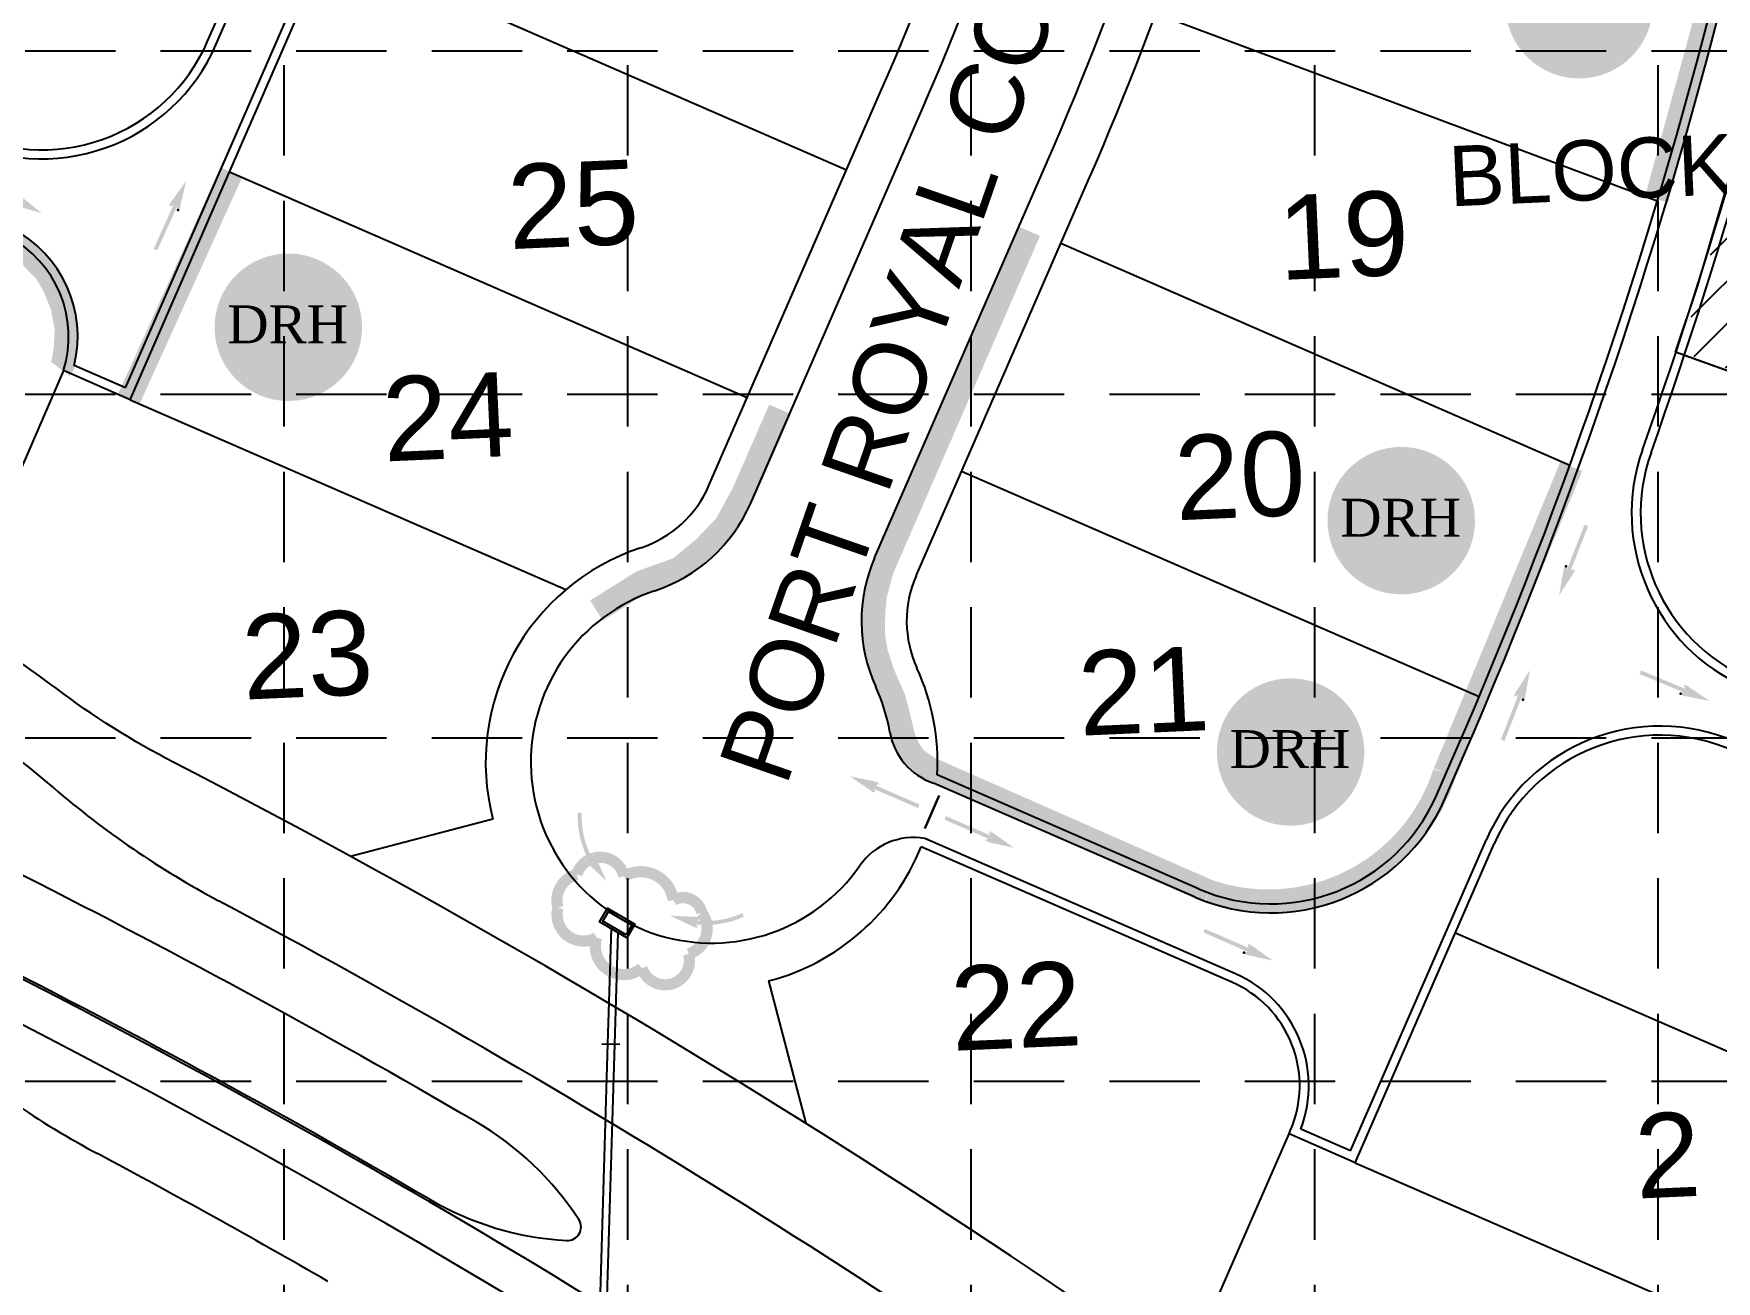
# Model space of a CAD drawing. Header units: feet. Extents: x 6037 to 11520, y 4436 to 7866.
# Drawn here: x 9571.4 to 9990.4, y 5245.9 to 5556.6 of the extents above; entities that cross this region are included whole.
import ezdxf
from ezdxf.enums import TextEntityAlignment as Align

# ---------------------------------------------------------------- set-up
doc = ezdxf.new("R2010")
doc.units = ezdxf.units.FT
doc.header["$LTSCALE"] = 0.4
doc.header["$MEASUREMENT"] = 0
doc.linetypes.add('DASHED2', pattern=[0.375, 0.25, -0.125])
doc.linetypes.add('HIDDEN', pattern=[0.375, 0.25, -0.125])
for name, color, linetype in [('1 BLOCK NUMBER', 7, 'Continuous'), ('1 DR HORTON LOT', 7, 'Continuous'), ('1 EROSION BLANKET', 84, 'Continuous'), ('1 LOT NUMBER', 7, 'Continuous'), ('1 SODDED LOT', 2, 'Continuous'), ('1 STREET NAMES', 7, 'Continuous'), ('BASE', 7, 'Continuous'), ('grid', 254, 'HIDDEN'), ('LOTLINE', 7, 'Continuous'), ('PAVING', 7, 'Continuous'), ('ROW', 7, 'Continuous'), ('STORM', 7, 'Continuous'), ('STORM INLET', 7, 'Continuous')]:
    doc.layers.add(name, color=color, linetype=linetype)
doc.styles.add('DRHorton', font='dutcheb.ttf')
doc.styles.get("Standard").update_dxf_attribs({"font": 'ARIAL.TTF'})

# ---------------------------------------------------------------- blocks, each defined once
blk = doc.blocks.new('DRHorton')
h = blk.add_hatch(color=1)
h.paths.add_polyline_path([(78.69822540696084, 25.78470422915278, 1), (40.43404856909645, 25.78470422915278, 1)])
h.paths.add_polyline_path([(42.32948281545312, 17.90510793809595), (76.50029822822269, 17.90510793809595), (76.50029822822269, 34.86907338622756), (42.32948281545312, 34.86907338622756)], flags=24)
at = {"layer": 'BASE', "color": 176, "style": 'DRHorton'}
blk.add_text('DRH', height=9.814143575853077, dxfattribs=at).set_placement((59.39083912051757, 21.64263810623019), align=Align.CENTER)

msp = doc.modelspace()

# ---------------------------------------------------------------- hatches: boundary and pattern name
at = {"layer": '1 SODDED LOT'}
h = msp.add_hatch(dxfattribs=at)
h.set_pattern_fill('ANSI31', color=256, scale=60, style=0)
h.set_pattern_definition([(45, (1.04041867561682, 0.2034553309040348), (-5.303300858899106, 5.303300858899107), [])])
h.paths.add_polyline_path([(9008.52785893801, 6974.600619823215), (9134.418570892318, 6967.015358127732), (9133.465510819353, 6956.59934032041), (9131.535943549885, 6937.326483412042), (9130.687769981838, 6928.961664307586), (9129.740950700072, 6922.289191145943), (8995.12436154732, 6930.230222989583), (8990.645975670337, 6930.544258086578), (8994.46781265055, 6960.202115018357), (8995.628761720915, 6975.461403256948)])
h.paths.add_polyline_path([(9433.1731937739, 6958.757999193282), (9434.564522240134, 6821.064969304913), (9481.586926319183, 6807.52101882167), (9503.83446381338, 6801.003067570658), (9527.201899513193, 6795.297600176373), (9525.520212348876, 6937.371109410111), (9495.09277857308, 6947.162203523665), (9463.792046157118, 6959.091057040347), (9432.98126000683, 6970.835193424726)])
h.paths.add_polyline_path([(10047.3273361699, 5834.321964732684), (10182.00599470116, 5824.909856188971), (10185.53501493582, 5875.243845239642), (10048.62104924172, 5885.030874458242), (10045.0653290183, 5834.515466510275)])
h.paths.add_polyline_path([(10015.60524731607, 5592.875350085265), (10151.5557614311, 5562.680375982402), (10159.65382092244, 5603.991631898768), (10164.04499762996, 5630.246317245646), (10025.39195598644, 5652.241352050081), (10020.74199250802, 5627.800089016223), (10017.92041894364, 5612.956657899565), (10013.46689319952, 5593.464240761266)])
h.paths.add_polyline_path([(10001.0218576987, 5534.402171551361), (10134.33472496356, 5496.274015883329), (10117.37028215871, 5440.956513532375), (10113.16550493173, 5430.261631153378), (9981.248396506102, 5477.529890802815), (9986.705850658998, 5493.879209773011), (9998.81017428557, 5534.751608768869)])
h.paths.add_polyline_path([(8799.811367951577, 5797.585792012958), (8937.90831683025, 5755.169946811931), (8938.904090997696, 5756.449238733265), (8958.34353739152, 5776.678823374001), (8971.054306959102, 5789.676440794647), (8987.334043712557, 5807.761877199318), (8991.834919988014, 5813.311904288241), (8833.378331828279, 5856.267757607255), (8823.88221735754, 5843.496568411951), (8818.253376948225, 5836.239908352558), (8806.071013993966, 5822.017903043634), (8789.546429217875, 5805.988009748224)])
h.paths.add_polyline_path([(9300.855232264503, 5666.120061407158), (9335.757725457825, 5647.90570633985), (9418.13697882342, 5605.292278494195), (9427.474541872465, 5598.815854657276), (9416.169878493673, 5581.977829897578), (9407.867536122483, 5566.519481596742), (9399.603212533528, 5547.977890506384), (9398.582592952063, 5545.681376590807), (9270.58705641506, 5612.104355641559), (9260.788528510411, 5617.662520506434), (9264.348311135649, 5619.478897654686), (9272.035950292568, 5625.268601811252), (9278.977667712714, 5632.542671440398), (9285.485473518353, 5642.039096606802), (9296.987369449194, 5660.595222292092), (9299.409929785703, 5664.20188619209)])
h.paths.add_polyline_path([(9340.083506327372, 5715.391747261171), (9464.444091086652, 5650.81232984282), (9471.895389714597, 5665.112606341268), (9485.44507469536, 5691.047067409243), (9497.796262826634, 5716.363520695106), (9366.293710731488, 5768.240021584128), (9363.203783145542, 5761.051314749066), (9353.391772776888, 5741.520237185453), (9342.125481432662, 5722.468473826923), (9338.294872019536, 5716.715465529542)])
h.paths.add_polyline_path([(9575.043716532922, 5805.498601187099), (9699.561748800357, 5777.936329375018), (9697.430077040424, 5767.000516119912), (9689.854183371206, 5736.05648329931), (9681.146351479389, 5706.875880173991), (9670.600194451696, 5677.083154978905), (9660.319432957289, 5651.858948454616), (9651.878571515403, 5632.229914109992), (9534.787198525753, 5688.630507322773), (9524.715842070002, 5694.729814323483), (9530.18092058573, 5705.703313706877), (9536.329439332001, 5720.392670131208), (9540.471632020823, 5730.382848265133), (9548.043949010183, 5751.388452498603), (9553.091556863686, 5767.164685168278), (9557.735161800128, 5782.43849202972), (9563.94860538126, 5808.532298577193)])
h.paths.add_polyline_path([(9726.835890353153, 5864.795196468092), (9850.234421823849, 5856.108412127756), (9861.561354818403, 5855.026511186064), (9857.071458802935, 5792.935879610539), (9720.090404603447, 5803.398072707916), (9717.861205762181, 5803.506411342452), (9721.18795959906, 5826.204409434984), (9724.624972320069, 5864.880159960117)])
h.paths.add_polyline_path([(8953.396488701865, 6034.436575728772), (8960.948788059075, 6160.207292668181), (8982.89850439968, 6158.851143086611), (9005.641581321479, 6157.497221610529), (8997.658711528067, 6020.481024683542), (8952.70696958744, 6023.215365320315)])
h.paths.add_polyline_path([(8959.677006069538, 6176.026929471624), (8967.869531122007, 6310.865716301068), (8926.314604730775, 6313.257304036793), (8921.038545650377, 6312.91792124512), (8915.321333282665, 6310.923231769586), (8910.328185163682, 6307.596997705334), (8906.696795346972, 6303.250219453708), (8904.098874665306, 6297.978617704197), (8902.957177847036, 6292.106146216929), (8897.01413420723, 6193.566831417818), (8897.649561558312, 6188.067220206814), (8900.027553225596, 6183.127294719245), (8903.85932542765, 6179.296031397336), (8908.928408079171, 6176.896713173755), (8959.513141144018, 6173.84029549653)])
h.paths.add_polyline_path([(9499.022401671102, 6148.720666181383), (9507.232030023983, 6283.660731984966), (9518.731880035068, 6282.102623408206), (9550.353748258536, 6277.756428137587), (9556.246394565644, 6276.32490629944), (9561.301096903482, 6273.542888996872), (9565.544952669696, 6269.549373276477), (9568.5620661187, 6264.638445104401), (9570.232920211502, 6259.154286883066), (9570.429034131166, 6253.334179867759), (9561.803833847347, 6154.723118474762), (9560.554130128561, 6149.131587929873), (9557.70625398429, 6144.742467687955), (9553.748208792387, 6141.559151816509), (9549.066128789445, 6139.726331409485), (9511.309415628724, 6144.430868333518), (9504.230665741447, 6145.248878530734), (9499.0299524397, 6146.066880741908)])
h.paths.add_polyline_path([(9616.395478676697, 6639.762181060349), (9623.903753962028, 6765.681126909945), (9637.724000791432, 6764.227715332945), (9667.988717711787, 6762.454814192832), (9672.713026087253, 6762.181060687508), (9683.29277152418, 6762.04421188599), (9705.813593853747, 6761.748584613895), (9712.070384439785, 6761.792308189311), (9713.53093564425, 6624.565479426421), (9675.56196198852, 6624.816736253764), (9645.765127781933, 6626.198656790195), (9637.6924435831, 6626.584150983594), (9624.41907552022, 6627.755240033091), (9615.704737897957, 6628.437806972035)])
h.paths.add_polyline_path([(9758.380955632101, 6636.240832038189), (9757.19234984791, 6762.26737382049), (9892.087566777549, 6763.63368164643), (9893.75491778472, 6626.412483042568), (9758.461482444955, 6625.117889866349)])
h.paths.add_polyline_path([(10276.02367602393, 6641.944933819435), (10402.09790256472, 6638.450968932453), (10399.40754752284, 6548.360901665066), (10262.18803328039, 6552.341895272904), (10264.76680474189, 6642.368737052335)])
h.paths.add_polyline_path([(10162.1803404765, 6764.127466558117), (10163.54995864316, 6629.10197407212), (10208.4286215076, 6629.06190011752), (10214.14075587304, 6629.696095605088), (10219.62208399604, 6631.800481342156), (10224.3360303031, 6635.278362342218), (10227.98815897547, 6639.81855452498), (10230.35222661333, 6645.119896291815), (10231.27576067888, 6650.885370799466), (10234.08988650659, 6750.487483929786), (10233.43931346177, 6755.782468807847), (10231.27988195609, 6760.361848494638), (10227.77199798596, 6764.093741506249), (10223.31816314606, 6766.554216833121), (10162.12384954107, 6766.380760018872)])
h.paths.add_polyline_path([(9983.410065276561, 6638.559890547993), (9982.19168326455, 6764.516091279655), (10071.97360418704, 6765.471828742917), (10073.52614818631, 6628.214517260876), (9983.461478209718, 6627.245459080939)])
h.paths.add_polyline_path([(10282.42513815878, 6866.900006089432), (10408.37496100331, 6863.349843430724), (10409.71776143043, 6910.830244277846), (10272.53951883544, 6914.573205942519), (10271.1489704681, 6867.181274459499)])
h.paths.add_polyline_path([(10068.44196399759, 6781.192630300819), (10067.14167160109, 6916.189604633792), (10159.96062057281, 6917.117327064625), (10161.90545128679, 6779.884788282297), (10068.46355654639, 6778.918796742171)])
h.paths.add_polyline_path([(9787.00798002233, 6902.092005874241), (9788.347586459617, 6776.068011639072), (9813.48715663959, 6776.3278774188), (9835.00284361491, 6776.551941775953), (9833.504715193625, 6913.820098301907), (9786.811130160308, 6913.377839327859)])
h.paths.add_polyline_path([(9951.869916092566, 7083.820705666572), (9953.275212744766, 6948.731540474313), (9998.333224761946, 6949.29293521056), (10043.36369781607, 6949.76746577698), (10041.76400934933, 7087.021111666125), (9951.842259378738, 7086.057651701049)])
h.paths.add_polyline_path([(9562.977603033594, 6974.310407087038), (9561.110723334214, 7137.787704567065), (9567.671428676573, 7130.993875523778), (9580.62062884943, 7117.517494934889), (9591.808071329377, 7108.249310825173), (9604.221564340713, 7100.069847736311), (9606.756988797306, 7098.829168324042), (9608.197360462304, 6953.736240741826), (9598.739779933452, 6955.010780968661), (9584.783707582383, 6957.880724584531), (9567.748437684955, 6961.388241783381), (9562.914782993883, 6962.642784963124)])
h.paths.add_polyline_path([(9435.728694738029, 7364.000330754327), (9435.706116026473, 7375.289462442948), (9481.864877029098, 7375.758211115561), (9483.65415896621, 7182.9792900423), (9466.875041166046, 7186.544993537127), (9459.142627276042, 7188.216232373126), (9453.84694797237, 7189.212483023251), (9448.23953820453, 7190.291988152594), (9442.197672224838, 7191.416933856202), (9437.34298430116, 7192.325010625751)])
h.paths.add_polyline_path([(9064.850293005826, 7234.565889650748), (9063.17718692941, 7371.018064433943), (9157.638597337744, 7372.069426754195), (9159.435724420397, 7227.990670498495), (9159.436165985811, 7227.961066243872), (9153.615774499453, 7228.317347498663), (9137.73510984926, 7229.30213817971), (9129.678380880761, 7229.812030936439), (9109.822391112088, 7230.723557675774), (9073.882086723806, 7232.014061998912), (9064.893949106527, 7232.313849998456)])
h.paths.add_polyline_path([(9061.32745468698, 7539.736976078882), (9061.32745468698, 7541.97964810488), (9107.394075706336, 7542.517332284888), (9109.05514176577, 7405.245334473131), (9062.735636233221, 7404.723039394461)])
at = {"layer": 'PAVING'}
h = msp.add_hatch(color=256, dxfattribs=at)
edge = h.paths.add_edge_path()
edge.add_line((9566.30238565866, 5514.384126393752), (9567.101869259363, 5514.599559508396))
edge.add_line((9567.10186925936, 5514.599559508396), (9556.56670898376, 5520.153084148465))
edge.add_line((9556.566708983759, 5520.153084148466), (9557.016769308719, 5521.009556373009))
edge.add_line((9557.01676930872, 5521.009556373008), (9567.551919616244, 5515.456256554907))
edge.add_line((9567.551919616246, 5515.456256554907), (9567.32404130332, 5516.348447631281))
edge.add_line((9567.324041303318, 5516.348447631281), (9567.323393362927, 5516.351109824776))
edge.add_ellipse((9567.88407306574, 5516.106487084937), major_axis=(-0.5574103775785713, 0.2938448993536861), ratio=0.2857142857142853, start_angle=-125.83152777777792, end_angle=14.496719444444523, ccw=False)
edge.add_line((9568.278449651343, 5516.06358796817), (9568.27665937791, 5516.061911786658))
edge.add_line((9568.276659377912, 5516.061911786658), (9573.3612531285, 5511.881976764112))
edge.add_line((9573.361253128502, 5511.881976764112), (9567.057277575252, 5513.758474281002))
edge.add_line((9567.057277575248, 5513.758474281002), (9567.058496172303, 5513.759250117695))
edge.add_ellipse((9566.809959663122, 5514.057535661125), major_axis=(-0.5574103775785713, 0.2938448993536861), ratio=0.2857142857142855, start_angle=-17.182672222222322, end_angle=124.7269333333333, ccw=False)
edge.add_line((9566.3022298817, 5514.385314084292), (9566.302385658659, 5514.384126393751))
edge.add_line((9566.30238565866, 5514.384126393752), (9566.30238565866, 5514.384126393752))
edge.add_line((9566.30238565866, 5514.384126393752), (9566.30238565866, 5514.384126393752))
at = {"layer": 'PAVING', "linetype": 'Continuous', "lineweight": 30}
h = msp.add_hatch(color=256, dxfattribs=at)
edge = h.paths.add_edge_path()
edge.add_line((9605.271291631043, 5513.627763198157), (9606.148036313227, 5513.910100580676))
edge.add_line((9606.148036313225, 5513.910100580676), (9601.26910938488, 5503.046051301546))
edge.add_line((9601.269109384877, 5503.046051301546), (9602.153509394688, 5502.653633044954))
edge.add_line((9602.15350939469, 5502.653633044954), (9607.030651475154, 5513.513422251463))
edge.add_line((9607.030651475156, 5513.513422251464), (9607.296899918638, 5512.732885426492))
edge.add_line((9607.296899918636, 5512.732885426491), (9607.297858622938, 5512.731225177086))
edge.add_ellipse((9607.593017173129, 5513.25858617112), major_axis=(-0.2581641998726211, -0.5748063662259638), ratio=0.2857142857142857, start_angle=342.8173277777778, end_angle=484.7269333333335)
edge.add_line((9607.875061595294, 5513.525411188902), (9607.874388243483, 5513.524291839384))
edge.add_line((9607.87438824348, 5513.524291839384), (9609.35079455731, 5519.931705792825))
edge.add_line((9609.350794557311, 5519.931705792825), (9605.499257809868, 5514.596001326551))
edge.add_line((9605.499257809875, 5514.59600132655), (9605.49848148155, 5514.597850316388))
edge.add_ellipse((9605.480499600717, 5514.201555147178), major_axis=(-0.2581641998726211, -0.5748063662259638), ratio=0.2857142857142857, start_angle=234.1684722222222, end_angle=374.4967194444445)
edge.add_line((9605.27166574117, 5513.626585239867), (9605.271291631041, 5513.627763198157))
edge.add_line((9605.271291631043, 5513.627763198157), (9605.271291631043, 5513.627763198157))
h = msp.add_hatch(color=256, dxfattribs=at)
edge = h.paths.add_edge_path()
edge.add_line((9954.98863460577, 5423.20274087393), (9954.126791325605, 5422.877719511101))
edge.add_line((9954.126791325605, 5422.877719511099), (9958.465523598454, 5433.968418132655))
edge.add_line((9958.465523598456, 5433.968418132655), (9957.562771392111, 5434.316969853481))
edge.add_line((9957.562771392113, 5434.316969853482), (9953.225739083853, 5423.230440224323))
edge.add_line((9953.225739083846, 5423.230440224322), (9952.921332472399, 5423.997114578239))
edge.add_line((9952.921332472402, 5423.997114578241), (9952.920563308737, 5423.998522041976))
edge.add_ellipse((9952.651705639773, 5423.457279161873), major_axis=(0.2295740288771968, 0.5868108737598821), ratio=0.285714285714286, start_angle=342.8173277777778, end_angle=484.7269333333335)
edge.add_line((9952.383129143733, 5423.176901989349), (9952.383501153354, 5423.177872787865))
edge.add_line((9952.383501153356, 5423.177872787865), (9951.224280221606, 5416.70583636948))
edge.add_line((9951.224280221606, 5416.70583636948), (9954.808713580018, 5422.224542804247))
edge.add_line((9954.808713580018, 5422.224542804248), (9954.809590720286, 5422.222677145434))
edge.add_ellipse((9954.808055073581, 5422.619377157958), major_axis=(0.2295740288771968, 0.5868108737598821), ratio=0.2857142857142857, start_angle=234.1684722222222, end_angle=374.4967194444445)
edge.add_line((9954.988350438667, 5423.203924566619), (9954.988634605774, 5423.20274087393))
edge.add_line((9954.98863460577, 5423.20274087393), (9954.98863460577, 5423.20274087393))
h = msp.add_hatch(color=256, dxfattribs=at)
edge = h.paths.add_edge_path()
edge.add_line((9940.203086743508, 5391.572858013954), (9941.064842420288, 5391.897827229423))
edge.add_line((9941.064842420285, 5391.897827229423), (9936.726020878781, 5380.807072491121))
edge.add_line((9936.72602087878, 5380.807072491121), (9937.628891992263, 5380.458748673176))
edge.add_line((9937.628891992264, 5380.458748673177), (9941.965869561516, 5391.545366903333))
edge.add_line((9941.965869561518, 5391.545366903333), (9942.270180370897, 5390.778657714928))
edge.add_line((9942.270180370895, 5390.778657714928), (9942.271190953652, 5390.777155062285))
edge.add_ellipse((9942.540052324099, 5391.318396033682), major_axis=(-0.2295780484194746, -0.5868092310047344), ratio=0.2857142857142856, start_angle=342.8173277777778, end_angle=484.7269333333335)
edge.add_line((9942.80863072418, 5391.598771326505), (9942.80795681443, 5391.597570504281))
edge.add_line((9942.80795681443, 5391.597570504283), (9943.967413476994, 5398.069788510242))
edge.add_line((9943.96741347699, 5398.069788510241), (9940.382947805307, 5392.551157008318))
edge.add_line((9940.38294780531, 5392.551157008319), (9940.382175958755, 5392.553012750391))
edge.add_ellipse((9940.383708871874, 5392.156312768452), major_axis=(-0.2295780484194746, -0.5868092310047344), ratio=0.2857142857142855, start_angle=234.1684722222222, end_angle=374.4967194444445)
edge.add_line((9940.203409497732, 5391.571766662762), (9940.203086743504, 5391.572858013955))
edge.add_line((9940.203086743508, 5391.572858013954), (9940.203086743508, 5391.572858013954))
h = msp.add_hatch(color=256, dxfattribs=at)
edge = h.paths.add_edge_path()
edge.add_line((9982.31178595388, 5394.32843037223), (9982.617807171366, 5393.459731719463))
edge.add_line((9982.61780717137, 5393.459731719463), (9971.624826300851, 5398.040678704823))
edge.add_line((9971.624826300851, 5398.040678704825), (9971.256728179984, 5397.145680849243))
edge.add_line((9971.25672817998, 5397.145680849242), (9982.245533574634, 5392.566616626719))
edge.add_line((9982.24553357464, 5392.56661662672), (9981.4724117386, 5392.279156584178))
edge.add_line((9981.4724117386, 5392.279156584178), (9981.470854884647, 5392.278173905781))
edge.add_ellipse((9982.00607041454, 5391.997509353591), major_axis=(-0.5816342024603463, 0.2423898504369168), ratio=0.2857142857142858, start_angle=342.8173277777778, end_angle=484.7269333333335)
edge.add_line((9982.280489179335, 5391.722847715982), (9982.279400524445, 5391.723409047614))
edge.add_line((9982.279400524445, 5391.723409047614), (9988.724581357115, 5390.422494325401))
edge.add_line((9988.724581357112, 5390.422494325401), (9983.285940590724, 5394.127139153722))
edge.add_line((9983.285940590727, 5394.12713915372), (9983.287706133779, 5394.127795524691))
edge.add_ellipse((9982.89106790119, 5394.134961436547), major_axis=(-0.5816342024603463, 0.2423898504369168), ratio=0.2857142857142856, start_angle=234.1684722222222, end_angle=374.4967194444445)
edge.add_line((9982.31061574454, 5394.328034835027), (9982.311785953883, 5394.32843037223))
edge.add_line((9982.31178595388, 5394.32843037223), (9982.31178595388, 5394.32843037223))
h = msp.add_hatch(color=256, dxfattribs=at)
edge = h.paths.add_edge_path()
edge.add_line((9780.984490471985, 5367.745168406092), (9780.6523809431, 5368.503774514374))
edge.add_line((9780.652380943102, 5368.503774514374), (9791.57624796742, 5363.760300622336))
edge.add_line((9791.57624796742, 5363.760300622335), (9791.963006975275, 5364.647305275876))
edge.add_line((9791.963006975275, 5364.647305275876), (9781.039139950955, 5369.390779167913))
edge.add_line((9781.039139950954, 5369.390779167913), (9781.877817445347, 5369.771379028884))
edge.add_line((9781.877817445347, 5369.771379028883), (9781.880174849868, 5369.772418187088))
edge.add_ellipse((9781.3385344337, 5370.056720268626), major_axis=(0.5779910140218224, -0.2509532658055856), ratio=0.2857142857142856, start_angle=345.5032805555555, end_angle=485.8315277777779)
edge.add_line((9781.058307193109, 5370.337515423716), (9781.058095559645, 5370.335024950834))
edge.add_line((9781.058095559645, 5370.335024950833), (9774.615689212013, 5371.68581351697))
edge.add_line((9774.615689212013, 5371.685813516971), (9780.024671133844, 5367.942630975408))
edge.add_line((9780.024671133842, 5367.942630975407), (9780.024116688508, 5367.944043171488))
edge.add_ellipse((9780.412307778024, 5367.936808543777), major_axis=(0.5779910140218224, -0.2509532658055856), ratio=0.2857142857142857, start_angle=235.2730666666667, end_angle=377.1826722222223)
edge.add_line((9780.98568357934, 5367.745841488759), (9780.984490471987, 5367.745168406092))
edge.add_line((9780.984490471985, 5367.745168406092), (9780.984490471985, 5367.745168406092))
edge.add_line((9780.984490471985, 5367.745168406092), (9780.984490471985, 5367.745168406092))
h = msp.add_hatch(color=256, dxfattribs=at)
edge = h.paths.add_edge_path()
edge.add_line((9711.265007710359, 5351.62335216086), (9714.010597580285, 5345.641784303926))
edge.add_line((9714.010597580289, 5345.641784303926), (9709.166690023472, 5350.083560071108))
edge.add_line((9709.16669002347, 5350.083560071109), (9709.165818786541, 5350.082896270207))
edge.add_ellipse((9709.072758583667, 5350.459837194569), major_axis=(-0.3727729313092704, 0.5080270618693016), ratio=0.2857142857142864, start_angle=-17.182672222222322, end_angle=124.7269333333333, ccw=False)
edge.add_line((9708.75950360904, 5350.976653938208), (9708.761847997948, 5350.978717658468))
edge.add_line((9708.761847997948, 5350.978717658468), (9709.570727484464, 5350.827274528171))
edge.add_line((9709.570727484466, 5350.827274528171), (9709.558491054244, 5350.826816288851))
edge.add_arc((9729.850285377943, 5361.629456012083), 22.98812610599941, 177.621002256874, 208.0292717013185, ccw=False)
edge.add_line((9706.881972453628, 5362.583679076966), (9707.848822597027, 5362.543511236847))
edge.add_arc((9729.850285377943, 5361.629456012083), 22.02044189399945, 177.6210022568741, 207.6968078124297)
edge.add_line((9710.352956227061, 5351.394515016205), (9710.35343210435, 5351.395740702819))
edge.add_line((9710.353432104352, 5351.395740702819), (9710.537031736621, 5352.29479992162))
edge.add_line((9710.537031736621, 5352.294799921622), (9710.537537707294, 5352.29791185785))
edge.add_ellipse((9710.934777043505, 5351.832720581319), major_axis=(-0.3727729313092704, 0.5080270618693016), ratio=0.2857142857142861, start_angle=-125.83152777777792, end_angle=14.496719444444523, ccw=False)
edge.add_line((9711.27067935167, 5351.621668869042), (9711.2663512889, 5351.622273749385))
h = msp.add_hatch(color=256, dxfattribs=at)
edge = h.paths.add_edge_path()
edge.add_line((9808.304988672038, 5355.832731590285), (9809.086832452, 5356.105613322185))
edge.add_line((9809.086832452, 5356.105613322185), (9798.177384956807, 5360.882051916302))
edge.add_line((9798.177384956807, 5360.882051916301), (9798.564143964662, 5361.769056569841))
edge.add_line((9798.564143964662, 5361.769056569841), (9809.473591459855, 5356.992617975725))
edge.add_line((9809.473591459855, 5356.992617975725), (9809.18177459685, 5357.866205691111))
edge.add_line((9809.181774596847, 5357.866205691112), (9809.180912740983, 5357.868620219457))
edge.add_ellipse((9809.757822574871, 5357.66520670574), major_axis=(-0.5772105535750118, 0.2527432110860581), ratio=0.2857142857142857, start_angle=-125.83152777777792, end_angle=14.496719444444523, ccw=False)
edge.add_line((9810.154269444041, 5357.650955200013), (9810.152603066777, 5357.649070119318))
edge.add_line((9810.15260306678, 5357.649070119318), (9815.526434281339, 5353.847675199313))
edge.add_line((9815.526434281343, 5353.847675199313), (9809.102862414395, 5355.263949590008))
edge.add_line((9809.102862414393, 5355.263949590008), (9809.10424407078, 5355.264387342409))
edge.add_ellipse((9808.834776502958, 5355.54390816759), major_axis=(-0.5772105535750118, 0.2527432110860581), ratio=0.2857142857142859, start_angle=-17.182672222222322, end_angle=124.7269333333333, ccw=False)
edge.add_line((9808.30466106478, 5355.834090606481), (9808.304988672038, 5355.832731590285))
edge.add_line((9808.304988672038, 5355.832731590285), (9808.304988672038, 5355.832731590285))
edge.add_line((9808.304988672038, 5355.832731590285), (9808.304988672038, 5355.832731590285))
h = msp.add_hatch(color=256, dxfattribs=at)
edge = h.paths.add_edge_path()
edge.add_line((9736.402928891168, 5336.657330643912), (9729.828734234718, 5336.969328276931))
edge.add_line((9729.82873423472, 5336.969328276932), (9735.75863070709, 5334.135768063036))
edge.add_line((9735.758630707094, 5334.135768063037), (9735.758378610639, 5334.134692908203))
edge.add_ellipse((9736.142790669019, 5334.189209246917), major_axis=(0.6105139833450938, -0.1559609888676279), ratio=0.2857142857142861, start_angle=235.2730666666667, end_angle=377.1826722222223)
edge.add_line((9736.739219998806, 5334.091739866057), (9736.740236870335, 5334.094703581802))
edge.add_line((9736.740236870337, 5334.094703581804), (9736.29758099018, 5334.788488117944))
edge.add_line((9736.29758099018, 5334.788488117942), (9736.301707381628, 5334.776878513659))
edge.add_arc((9738.740344754326, 5357.63529030516), 22.98812610599942, 263.9104636992806, 294.3187331437251)
edge.add_line((9748.20713786582, 5336.686930741011), (9747.80863374312, 5337.568751087727))
edge.add_arc((9738.740344754326, 5357.63529030516), 22.02044189399945, 264.24292758816944, 294.318733143725, ccw=False)
edge.add_line((9736.5314549237, 5335.725916354196), (9736.532486446564, 5335.726878033485))
edge.add_line((9736.532486446564, 5335.726878033484), (9737.297795770444, 5336.232963256709))
edge.add_line((9737.297795770446, 5336.232963256709), (9737.300459987957, 5336.234667167542))
edge.add_ellipse((9736.72053809788, 5336.429327423902), major_axis=(0.6105139833450938, -0.1559609888676279), ratio=0.2857142857142859, start_angle=345.5032805555555, end_angle=485.8315277777779)
edge.add_line((9736.399267741961, 5336.662047305436), (9736.401445912115, 5336.658258694642))
h = msp.add_hatch(color=256, dxfattribs=at)
edge = h.paths.add_edge_path()
edge.add_line((9873.66302132746, 5329.767469643967), (9873.953616621764, 5328.893489871185))
edge.add_line((9873.953616621762, 5328.893489871186), (9863.043452026248, 5333.668319823244))
edge.add_line((9863.043452026248, 5333.668319823244), (9862.659568085517, 5332.779978427924))
edge.add_line((9862.659568085517, 5332.779978427924), (9873.56559118884, 5328.007104859103))
edge.add_line((9873.56559118884, 5328.007104859104), (9872.787501827714, 5327.733375901683))
edge.add_line((9872.787501827712, 5327.733375901682), (9872.785927822115, 5327.732420937192))
edge.add_ellipse((9873.316091057663, 5327.442325833292), major_axis=(-0.5772521825802682, 0.252648118169877), ratio=0.2857142857142856, start_angle=342.8173277777778, end_angle=484.7269333333335)
edge.add_line((9873.58560467, 5327.162849403905), (9873.584526122599, 5327.163429919243))
edge.add_line((9873.584526122604, 5327.163429919242), (9880.005667582323, 5325.748624617473))
edge.add_line((9880.005667582322, 5325.748624617474), (9874.633459961939, 5329.548965204207))
edge.add_line((9874.633459961939, 5329.548965204206), (9874.635236847535, 5329.549590218138))
edge.add_ellipse((9874.238787635952, 5329.56377641314), major_axis=(-0.5772521825802682, 0.252648118169877), ratio=0.2857142857142855, start_angle=234.1684722222222, end_angle=374.4967194444445)
edge.add_line((9873.661844299619, 5329.767094884149), (9873.66302132746, 5329.767469643967))
edge.add_line((9873.66302132746, 5329.767469643967), (9873.66302132746, 5329.767469643967))

# ---------------------------------------------------------------- linework, layer by layer
at = {"layer": '1 EROSION BLANKET', "const_width": 5.92}
for points in [[(9975.495280710358, 5515.365906152732), (9988.481160250354, 5562.795356057179), (9995.553183624477, 5592.30839411835), (10005.71201418895, 5641.351743083183), (10008.18302897034, 5654.402874965719)], [(9435.611436123894, 5502.028556578328), (9450.415482989949, 5545.607212613528), (9453.991706895256, 5551.223162678612), (9458.873399254237, 5555.320649732589), (9464.829058427427, 5556.393797717548), (9468.832032793074, 5555.418209286792), (9565.111248712608, 5505.576854241534), (9570.465656331206, 5501.394501255648), (9574.30298965515, 5497.450532363063), (9576.276487722247, 5494.163886878394), (9578.469245876906, 5489.014813219175), (9579.565638060822, 5483.208416152042), (9579.346364866673, 5478.38800419678), (9578.68853217764, 5474.224922760708), (9577.941928577433, 5473.206538689075)], [(9595.04585373059, 5465.599481964617), (9620.594942439251, 5522.088917237291)], [(9711.523381264686, 5412.956811593975), (9722.789265752976, 5420.020218609324), (9732.067064543262, 5423.331191758905), (9738.252259367924, 5428.408014884506), (9743.774758959918, 5434.147032640023), (9748.19275339088, 5442.314095001476), (9757.249653770277, 5463.062855331338)]]:
    msp.add_lwpolyline(points, dxfattribs=at)
msp.add_lwpolyline([(9954.25932542546, 5448.815861200898), (9922.784277702493, 5372.536542080219, -0.419065059481586), (9864.006401393595, 5342.951989020355), (9794.095336275412, 5373.744239142447), (9790.829018025004, 5376.07057293576), (9788.945049744063, 5378.926812504978), (9787.905634194765, 5381.588312460223), (9786.736280662666, 5386.52181717069), (9785.56692713057, 5390.936005595845), (9782.773466564278, 5397.42746714829), (9781.202053002944, 5402.211600944682), (9780.371674521124, 5406.775144311829), (9780.475471831352, 5412.168429370673), (9780.890661072262, 5416.835687454517), (9782.65518590844, 5423.26613565241), (9819.251685941155, 5507.430145096265)], format="xyb", dxfattribs=at)
at = {"layer": '1 SODDED LOT'}
msp.add_lwpolyline([(9999.981439023088, 5534.198716220457), (10133.29430628795, 5496.070560552424), (10116.32986348309, 5440.753058201471), (10112.12508625611, 5430.058175822474), (9980.207977830485, 5477.326435471911), (9985.665431983381, 5493.675754442107), (9997.769755609954, 5534.548153437965)], close=True, dxfattribs=at)
at = {"layer": 'BASE', "color": 170, "const_width": 2.795801428897982}
msp.add_lwpolyline([(9718.38968415037, 5346.755277557566, 0.5205670505517462), (9718.38968415037, 5346.755277557566, 0.7651954600696135), (9706.618800819364, 5347.240421224462, 0.4178788784126488), (9701.929270241073, 5338.942648452182, 0.6649002420699669), (9711.546089527106, 5331.493597267954, 0.744833174426672), (9722.845400852108, 5323.906326690778, 0.9756416855879776), (9734.47116875209, 5327.427046206695, 0.5205670505517462), (9737.742955346617, 5337.638107449657, 0.5205670505517462), (9730.660881582693, 5340.774870649468, 0.5402640007904789), (9718.38968415037, 5346.755277557566)], format="xyb", close=True, dxfattribs=at)
at = {"layer": 'grid', "color": 252, "linetype": 'DASHED2', "ltscale": 225}
for p, q in [((9633.702861385857, 7776.262776025897), (9633.702861385857, 4782.138120711477)), ((9719.238486385733, 7776.262776025897), (9719.238486385733, 4782.138120711477)), ((9804.77411138561, 7776.262776025897), (9804.77411138561, 4782.138120711477)), ((9890.309736385487, 7776.262776025897), (9890.309736385487, 4782.138120711477)), ((9975.845361385364, 7776.262776025897), (9975.845361385364, 4782.138120711477)), ((6126.742236390926, 5552.336526029111), (11429.95098638326, 5552.336526029111)), ((6126.742236390926, 5466.800901029234), (11429.95098638326, 5466.800901029234)), ((6126.742236390926, 5381.265276029359), (11429.95098638326, 5381.265276029359)), ((6126.742236390926, 5295.729651029482), (11429.95098638326, 5295.729651029482))]:
    msp.add_line(p, q, dxfattribs=at)
at = {"layer": 'LOTLINE'}
for p, q in [((9644.869957007124, 5578.905368489822), (9773.810161507488, 5522.715242920461)), ((9975.681603611858, 5514.884939936357), (9850.792633458366, 5561.526552358014)), ((9620.146261178166, 5522.171577594379), (9749.086578089522, 5465.981457009058)), ((9953.886240197084, 5449.104745671239), (9827.167605205044, 5504.326633106116)), ((9578.775815045015, 5472.692298150472), (9551.711911942593, 5410.271919341937)), ((9982.449605020176, 5476.517112276631), (10101.77980042968, 5433.997016987743)), ((9595.422672776152, 5465.437904093959), (9703.918581127513, 5418.157089275714)), ((9931.297506915596, 5391.440663149854), (9802.443904392047, 5447.592954621657)), ((9925.439290666625, 5332.695762218918), (10038.90549362147, 5283.248985218422)), ((9857.84522748339, 5222.651915987551), (9883.981753616592, 5282.627723575026)), ((9900.486084004184, 5275.435377791566), (10005.75789056407, 5229.559627553097))]:
    msp.add_line(p, q, dxfattribs=at)
at = {"layer": 'PAVING'}
for p, q in [((9616.756844849462, 5553.825762834851), (9658.27799723351, 5649.104967776994)), ((9594.258649500332, 5468.399978598693), (9670.656263342094, 5643.710717544202)), ((9749.844292445654, 5439.554559202069), (9792.822717008507, 5538.177788262027)), ((9780.789957713532, 5426.06893362337), (9823.768382279819, 5524.69216268348)), ((9594.258649500332, 5468.399978598693), (9581.468764972018, 5473.973605546922)), ((9922.779547745238, 5366.024449717334), (9927.356472792944, 5376.527187586234)), ((9860.575740557437, 5341.58039414893), (9795.462720911926, 5369.955605849464)), ((9870.654322962017, 5322.459315251147), (9793.270096143224, 5356.182122613386)), ((9899.322094303727, 5278.397441692323), (9933.041033650594, 5355.772792521117)), ((9899.322094303727, 5278.397441692323), (9886.912504422799, 5283.805342320786))]:
    msp.add_line(p, q, dxfattribs=at)
at = {"layer": 'PAVING', "linetype": 'Continuous', "lineweight": 30}
msp.add_line((9796.888781113974, 5366.879336857427), (9793.249766845853, 5358.645883826606), dxfattribs=at)
at = {"layer": 'PAVING'}
for centre, radius, start, end in [((9070.757194028107, 5852.842385100052), 787.6499399999802, 336.4531985382808, 355.9948033167115), ((9070.757194028107, 5852.842385100052), 821.4063659999794, 336.4531985382808, 355.9948033167115), ((8798.871212590619, 5868.303000360078), 1230.984334799969, 336.4531985382808, 355.9948033167993), ((8798.871212590619, 5868.303000360078), 1244.486905199969, 340.5046621257976, 355.9948033167115), ((9573.43291347141, 5572.705638645823), 47.25899639999881, 242.5530091329484, 336.4531985382808), ((9551.95033369376, 5481.160692222693), 30.38078339999923, 346.3159979052676, 62.55300913285978), ((10016.55957734373, 5437.20843921925), 47.25899639999881, 160.5046621257977, 246.453198538187), ((9713.741016295016, 5455.287789044719), 39.38249699999901, 288.2635134340279, 336.4531985382808), ((9816.893233863757, 5410.335703781981), 39.38249699999901, 156.4531985382809, 204.6428836425349), ((9740.188145484926, 5375.147903784968), 45.00856799999887, 108.2635134340278, 325.1454966369736), ((8604.6665105158, 3438.726432926773), 2137.906979999946, 59.75484000632075, 66.86559278409624), ((9429.566672349782, 5198.198102299699), 225.0428399999952, 49.2797677840985, 64.88121778410162), ((9740.188145484926, 5375.147903784968), 45.00856799999887, 9.648829431314212, 24.64288364253488), ((8604.6665105158, 3438.726432926773), 2115.402695999946, 59.76285945076898, 66.85757056187612), ((9800.644800207034, 5385.426386373816), 16.31560589999959, 189.6488294313142, 251.4812555818622), ((9976.364869462863, 5336.892697409854), 47.25899639999881, 66.45319853828086, 156.4529085150388), ((9723.187293674611, 5539.319854865957), 225.0428399999944, 229.2797677840985, 241.9656594507665), ((9879.455616367552, 5384.904325527606), 47.25899639999881, 246.4531985382808, 336.4531985382808), ((9790.511126785805, 5340.101479466518), 16.31560589999959, 80.26450328882936, 145.1454966369736), ((8604.6665105158, 3438.726432926773), 2154.785192999946, 53.89925389520516, 61.96565945076653), ((9858.517259940052, 5294.608216507519), 30.38078339999923, 339.1708527901019, 66.45319853828086), ((9693.33353458207, 5476.176621744975), 225.0428399999936, 229.2413733396513, 241.8831538952136), ((9642.991978246797, 5219.518085312548), 76.51456559999774, 33.05450667298545, 59.75484000632075), ((8604.6665105158, 3438.726432926773), 2085.021912599947, 60.0811677840921, 61.88315389521365), ((9708.472388805716, 5332.430175530781), 76.51456559999804, 239.762859450769, 266.7245594507687), ((9704.293518012342, 5259.410732253719), 3.375642599999916, 266.7245594507687, 33.05450389520364)]:
    msp.add_arc(centre, radius, start, end, dxfattribs=at)
at = {"layer": 'PAVING', "linetype": 'Continuous', "lineweight": 30}
for p in [(9607.296899918661, 5512.732885426514), (9952.921332472393, 5423.997114578259), (9942.270180370933, 5390.778657714929), (9981.472411738561, 5392.279156584192), (9872.78750182769, 5327.733375901702)]:
    msp.add_point(p, dxfattribs=at)
at = {"layer": 'ROW'}
for p, q in [((9614.693794139554, 5554.724764444605), (9656.214922545409, 5650.003953164855)), ((9595.422672776152, 5465.437904093959), (9672.719360359944, 5642.811724776421)), ((9739.529017597099, 5444.049722407305), (9782.50744427326, 5542.673029241853)), ((9791.105189326036, 5421.573676166792), (9834.083616002192, 5520.19698300134)), ((9595.422672776152, 5465.437904093959), (9578.775815045015, 5472.692298150472)), ((9920.71654592162, 5366.923477294872), (9925.293410125643, 5377.426260028849)), ((9861.474748067061, 5343.643398389522), (9796.361764079724, 5372.018681514768)), ((9685.74720563912, 5360.95433562021), (9650.29365744512, 5351.711157637951)), ((9869.75525479909, 5320.396231647584), (9792.371009067014, 5354.119101129932)), ((9900.486084004184, 5275.435377791566), (9935.103982055569, 5354.873504422538)), ((9754.381678155369, 5320.70699430606), (9763.624851153585, 5285.253558523042)), ((9883.981753616592, 5282.627723575026), (9884.305312559258, 5283.370235073844)), ((9900.486084004184, 5275.435377791566), (9883.981753616592, 5282.627723575026))]:
    msp.add_line(p, q, dxfattribs=at)
at = {"layer": 'ROW', "flags": 128}
for points in [[(9983.114414799586, 5189.019934415385), (9973.572098363562, 5167.122890552791), (9940.836764422727, 5161.368603374001), (9940.836669034059, 5161.368636721482, 0.04562445374633284), (9606.256129856856, 5375.131635618705), (9606.256201911394, 5375.131575947855, -0.04224605050823681), (9576.940772171582, 5393.583956654232), (9576.940807903604, 5393.583982320473, 0.05200281667837948), (9533.45541879611, 5419.787590956488), (9533.45538814263, 5419.787577237426, 0.00964753401609416), (9456.335864652849, 5454.144838547272), (9456.335768794612, 5454.144897082487), (9439.881029968854, 5492.897453906083), (9442.087647719647, 5498.528335443458)], [(9980.68837614837, 5183.452872940751), (9973.572098363562, 5167.122890552791), (9940.836764422727, 5161.368603374001), (9940.836652011742, 5161.36859838996), (9940.836684766895, 5161.368561036443, 0.04562445374633284), (9606.256145589692, 5375.131559933667), (9606.25621764423, 5375.131500262817, -0.04224605050823681), (9576.940787904423, 5393.583880969192), (9576.940823636436, 5393.583906635434, 0.05200281667837948), (9533.455434528945, 5419.787515271449), (9533.455403875467, 5419.787501552387, 0.00964753401609416), (9456.335880385686, 5454.144762862234), (9456.335773778654, 5454.144784671503), (9456.335768794612, 5454.144897082487), (9439.881029968854, 5492.897453906083), (9442.087647719647, 5498.528335443458)], [(9983.114414799586, 5189.019934415385), (9973.572098363562, 5167.122890552791), (9940.836764422727, 5161.368603374001), (9940.836669034059, 5161.368636721482, 0.04562445374633284), (9606.256129856856, 5375.131635618705), (9606.256201911394, 5375.131575947855, -0.04224605050823681), (9576.940772171582, 5393.583956654232), (9576.940807903604, 5393.583982320473, 0.05200281667837948), (9533.45541879611, 5419.787590956488), (9533.45538814263, 5419.787577237426, 0.00964753401609416), (9456.335864652849, 5454.144838547272)], [(9983.114414799586, 5189.019934415385), (9973.572098363562, 5167.122890552791), (9940.836764422727, 5161.368603374001), (9940.836669034059, 5161.368636721482, 0.04562445374633284), (9606.256129856856, 5375.131635618705)]]:
    msp.add_lwpolyline(points, format="xyb", dxfattribs=at)
at = {"layer": 'ROW'}
for centre, radius, start, end in [((9070.757194028103, 5852.842385100052), 776.3977979999805, 336.4531983396562, 355.9948038952065), ((9070.757194028103, 5852.842385100052), 832.6585079999792, 336.4531983396562, 355.9948038952065), ((8798.871212590619, 5868.303000360078), 1228.733906399969, 336.4531983396562, 355.9948038952065), ((8798.871212590619, 5868.303000360078), 1246.737333599969, 340.5046622285466, 355.9948038952065), ((9573.432913471413, 5572.705638645823), 45.00856799999887, 242.5530094507652, 336.4531983396562), ((9551.95033369376, 5481.160692222693), 28.13035499999929, 342.4799400063224, 62.55300945076523), ((10016.55957734373, 5437.20843921925), 45.00856799999887, 160.5046622285467, 246.4531983396562), ((9713.74101629502, 5455.287789044719), 28.13035499999929, 288.2635122285432, 336.4531983396562), ((9740.188145484926, 5375.147903784968), 56.26070999999859, 108.2635122285432, 194.6125816729864), ((9816.89323386376, 5410.335703781981), 28.13035499999929, 156.4531983396562, 204.6428844507679), ((9740.188145484926, 5375.147903784968), 56.26070999999859, 356.8115288952051, 24.64288167297937), ((9976.364869462863, 5336.892697409854), 45.00856799999887, 66.45319833965621, 156.4531983396562), ((9879.455616367552, 5384.904325527606), 45.00856799999887, 246.4531983396562, 336.4531983396562), ((9740.188145484926, 5375.147903784968), 56.26070999999859, 284.6125538952069, 338.0514011174307), ((9858.517259940052, 5294.608216507519), 28.13035499999929, 336.4531983396562, 66.45319833965621)]:
    msp.add_arc(centre, radius, start, end, dxfattribs=at)
at = {"layer": 'STORM', "color": 5}
for p, q in [((9715.148906542674, 5333.741297002687), (9714.284806799275, 5305.0306003089)), ((9716.808211079213, 5332.768401831211), (9715.971864189314, 5304.979825301268)), ((9714.284806799425, 5305.030600305469), (9712.336198882458, 5240.285886037077)), ((9712.878925639967, 5305.072912810633), (9717.377745348622, 5304.937512799534)), ((9715.971864189163, 5304.979825304698), (9713.99407430849, 5239.2655071558))]:
    msp.add_line(p, q, dxfattribs=at)
at = {"layer": 'STORM', "color": 5, "flags": 128}
for points in [[(9712.336198883491, 5240.285886036708, 0.0533991519135133), (9305.681022643113, 5434.002668289998, 0.0502571494840051), (8783.856365531945, 5560.284501939307)], [(9860.665765492466, 5128.199904532656, -0.008787522633454451), (9844.185310142466, 5139.729265368097), (9844.185299582969, 5139.72927303516, 0.07309549794409717), (9302.324209336839, 5424.448272909171, 0.05183152197477262), (8765.869402945487, 5552.488522143341)]]:
    msp.add_lwpolyline(points, format="xyb", dxfattribs=at)
at = {"layer": 'STORM INLET', "flags": 128}
for points in [[(9719.110575394427, 5331.418463299414), (9712.316025395785, 5335.402291918293), (9714.30833563569, 5338.799528156263), (9721.1026657964, 5334.815577158318)], [(9718.909849925658, 5332.188526268228), (9713.085853574554, 5335.603232240947), (9714.50881136229, 5338.030017274286), (9720.332827649558, 5334.614861657632)]]:
    msp.add_lwpolyline(points, close=True, dxfattribs=at)

# ---------------------------------------------------------------- block references
at = {"layer": '1 DR HORTON LOT', "xscale": 0.9600000000000364, "yscale": 0.9600000000000364, "zscale": 0.96}
for p in [(9899.046945146223, 5539.075631482776), (9577.602149620294, 5458.746709503152), (9854.744612180379, 5410.584768552018), (9827.20250204858, 5352.962444476072)]:
    msp.add_blockref('DRHorton', p, dxfattribs=at)

# ---------------------------------------------------------------- texts
at = {"layer": '1 BLOCK NUMBER'}
msp.add_text('BLOCK 31', height=15, rotation=2.538698339650963, dxfattribs=at).set_placement((9923.704651401757, 5521.074036784727), align=Align.MIDDLE_LEFT)
at = {"layer": '1 LOT NUMBER', "color": 7}
for s, p in [('25', (9689.395951515735, 5513.431359171306)), ('19', (9881.2291160835, 5505.749890760648)), ('24', (9658.20333191399, 5460.546597047814)), ('20', (9855.44465255881, 5445.896580541202)), ('23', (9623.217824657164, 5401.247661549084)), ('21', (9831.468123581632, 5392.252562659634)), ('22', (9799.722257574073, 5313.776301358537)), ('2', (9970.098619959148, 5276.98215594766))]:
    msp.add_text(s, height=21, rotation=2.538698339650963, dxfattribs=at).set_placement(p, align=Align.MIDDLE_LEFT)
at = {"layer": '1 STREET NAMES', "color": 7}
msp.add_text('PORT ROYAL COURT', height=18, rotation=70.8515483396564, dxfattribs=at).set_placement((9750.221133096524, 5371.724740685999), align=Align.MIDDLE_LEFT)

doc.saveas('drawing.dxf')
